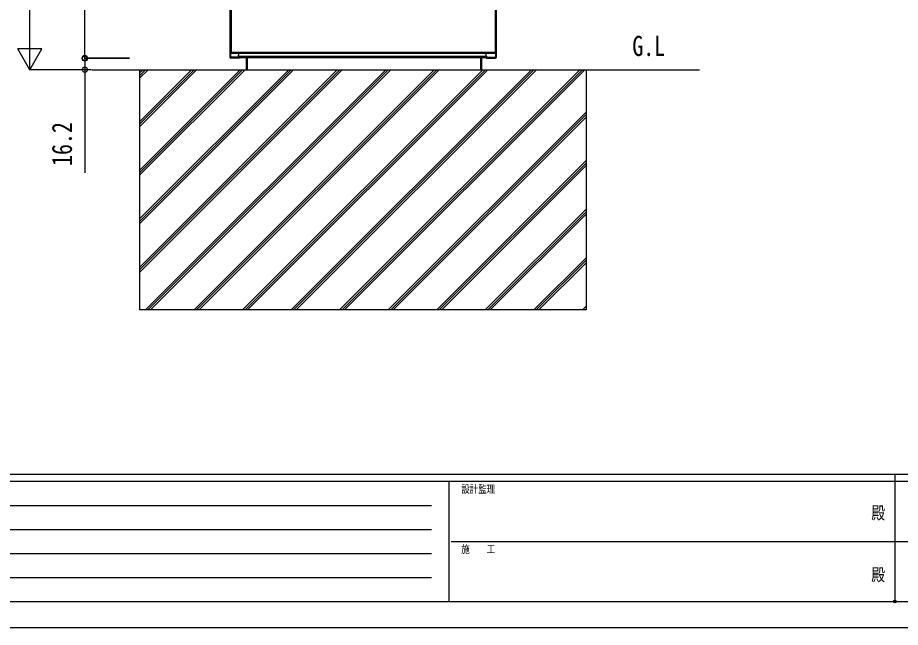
# Model space of a CAD drawing. Units: millimetres, scale not verified. Extents: x -2102 to 2102, y -1485 to 1485.
# Drawn here: x -1280 to 5, y -1485 to -597 of the extents above; entities that cross this region are included whole.
import ezdxf
from ezdxf.enums import TextEntityAlignment as Align

# ---------------------------------------------------------------- set-up
doc = ezdxf.new("R2010")
doc.units = ezdxf.units.MM
doc.header["$LTSCALE"] = 8
doc.header["$PDMODE"] = 32
doc.header["$PDSIZE"] = 4
for name, color, linetype in [('0-1_USER1', 3, 'Continuous'), ('0-3_YKK_13', 4, 'Continuous'), ('0-4_YKK_A1', 4, 'Continuous'), ('0-5_YKK_D', 6, 'Continuous'), ('0-6_YKK_ZWAK', 7, 'Continuous')]:
    doc.layers.add(name, color=color, linetype=linetype)
doc.styles.add('ＭＳ ゴシック', font='')
doc.styles.get('ＭＳ ゴシック').set_extended_font_data('MS Gothic')

msp = doc.modelspace()

# ---------------------------------------------------------------- linework, layer by layer
at = {"layer": '0-3_YKK_13'}
for p, q in [((-947.741, -654.7), (-947.741, -672.5)), ((-946.241, -654.7), (-946.241, -672.5)), ((-946.241, -654.7), (-946.241, -672.5)), ((-606.241, -654.7), (-606.241, -672.5)), ((-606.241, -654.7), (-606.241, -672.5)), ((-604.741, -654.7), (-604.741, -672.5))]:
    msp.add_line(p, q, dxfattribs=at)
at = {"layer": '0-4_YKK_A1'}
for p, q in [((-971.241, -70.5), (-971.241, -654.2)), ((-970.041, -66.704), (-970.041, -647.396)), ((-969.041, -647.55), (-969.041, -66.55)), ((-584.641, -66.55), (-584.641, -647.55)), ((-583.641, -647.396), (-583.641, -66.704)), ((-582.841, -654.2), (-582.841, -570.485)), ((-961.541, -654.2), (-971.241, -654.2)), ((-969.941, -654.2), (-969.941, -647.396)), ((-969.941, -654.7), (-584.141, -654.7)), ((-956.241, -655.5), (-969.941, -655.5)), ((-969.299, -647.524), (-969.041, -647.55)), ((-969.141, -654.7), (-969.141, -654.2)), ((-584.641, -647.55), (-969.041, -647.55)), ((-969.041, -647.55), (-969.015, -647.809)), ((-969.015, -647.809), (-968.989, -648.05)), ((-968.887, -648.55), (-584.794, -648.55)), ((-968.496, -654.675), (-968.433, -654.7)), ((-597.366, -653.4), (-959.515, -653.4)), ((-959.241, -654.7), (-959.241, -655.5)), ((-958.541, -648.55), (-958.541, -651.2)), ((-956.241, -655.5), (-956.241, -654.7)), ((-877.76, -655), (-876.321, -655)), ((-677.76, -654.999), (-676.321, -654.999)), ((-598.341, -648.55), (-598.341, -651.2)), ((-597.841, -654.7), (-597.841, -655.5)), ((-597.841, -655.5), (-584.141, -655.5)), ((-595.341, -654.2), (-582.841, -654.2)), ((-594.841, -655.5), (-594.841, -654.7)), ((-584.941, -654.2), (-584.941, -654.7)), ((-584.666, -647.809), (-584.641, -647.55)), ((-584.141, -647.55), (-584.141, -654.2)), ((-1172.235, -672.5), (-287.194, -672.5)), ((-1102.49, -677.253), (-1097.737, -672.5)), ((-1102.49, -747.963), (-1027.027, -672.5)), ((-1102.49, -818.674), (-956.316, -672.5)), ((-1102.49, -889.385), (-885.605, -672.5)), ((-1102.49, -960.095), (-814.895, -672.5)), ((-1102.49, -680.878), (-1094.112, -672.5)), ((-1102.49, -751.588), (-1023.402, -672.5)), ((-1102.49, -822.299), (-952.691, -672.5)), ((-1102.49, -893.01), (-881.98, -672.5)), ((-1102.49, -963.72), (-811.27, -672.5)), ((-1102.49, -684.503), (-1090.487, -672.5)), ((-1102.49, -755.213), (-1019.777, -672.5)), ((-1102.49, -825.924), (-949.066, -672.5)), ((-1102.49, -896.635), (-878.355, -672.5)), ((-1102.49, -967.345), (-807.645, -672.5)), ((-1094.184, -1022.5), (-744.184, -672.5)), ((-1090.559, -1022.5), (-740.559, -672.5)), ((-1086.934, -1022.5), (-736.934, -672.5)), ((-1023.473, -1022.5), (-673.473, -672.5)), ((-1019.848, -1022.5), (-669.848, -672.5)), ((-1016.223, -1022.5), (-666.223, -672.5)), ((-952.763, -1022.5), (-602.763, -672.5)), ((-949.138, -1022.5), (-599.138, -672.5)), ((-946.241, -672.5), (-947.741, -672.5)), ((-946.241, -672.5), (-606.241, -672.5)), ((-945.513, -1022.5), (-595.513, -672.5)), ((-882.052, -1022.5), (-532.052, -672.5)), ((-878.427, -1022.5), (-528.427, -672.5)), ((-874.802, -1022.5), (-524.802, -672.5)), ((-811.341, -1022.5), (-461.341, -672.5)), ((-807.716, -1022.5), (-457.716, -672.5)), ((-804.091, -1022.5), (-454.091, -672.5)), ((-606.241, -672.5), (-604.741, -672.5)), ((-740.631, -1022.5), (-452.49, -734.36)), ((-737.006, -1022.5), (-452.49, -737.985)), ((-733.381, -1022.5), (-452.49, -741.61)), ((-669.92, -1022.5), (-452.49, -805.07)), ((-666.295, -1022.5), (-452.49, -808.695)), ((-662.67, -1022.5), (-452.49, -812.32)), ((-599.209, -1022.5), (-452.49, -875.781)), ((-595.584, -1022.5), (-452.49, -879.406)), ((-591.959, -1022.5), (-452.49, -883.031)), ((-528.499, -1022.5), (-452.49, -946.492)), ((-524.874, -1022.5), (-452.49, -950.117)), ((-521.249, -1022.5), (-452.49, -953.742)), ((-457.788, -1022.5), (-452.49, -1017.202)), ((-454.163, -1022.5), (-452.49, -1020.827))]:
    msp.add_line(p, q, dxfattribs=at)
for points in [[(-970.041, -647.396), (-970.006, -647.422), (-969.906, -647.448), (-969.747, -647.473), (-969.54, -647.499), (-969.299, -647.524)], [(-968.989, -648.05), (-968.964, -648.257), (-968.938, -648.416)], [(-968.938, -648.416), (-968.913, -648.516), (-968.887, -648.55)], [(-968.721, -654.2), (-968.683, -654.319), (-968.621, -654.481)], [(-968.621, -654.481), (-968.558, -654.601), (-968.496, -654.675)], [(-585.648, -654.7), (-585.585, -654.675), (-585.523, -654.601), (-585.46, -654.481), (-585.398, -654.319), (-585.36, -654.2)], [(-584.794, -648.55), (-584.769, -648.516), (-584.743, -648.416), (-584.717, -648.257), (-584.692, -648.05), (-584.666, -647.809)], [(-584.641, -647.55), (-584.381, -647.524), (-584.14, -647.499)], [(-584.14, -647.499), (-583.933, -647.473), (-583.774, -647.448)], [(-583.774, -647.448), (-583.675, -647.422), (-583.641, -647.396)]]:
    msp.add_lwpolyline(points, dxfattribs=at)
msp.add_lwpolyline([(-1102.49, -672.5), (-452.49, -672.5), (-452.49, -1022.5), (-1102.49, -1022.5)], close=True, dxfattribs=at)
for centre, radius, start, end in [((-969.941, -654.2), 1.3, 180, 270), ((-969.941, -654.2), 0.5, 180, 270), ((-969.141, -653.4), 1.3, 218.19059, 270), ((-961.541, -651.2), 3, 270, 0), ((-877.041, -649.477), 5.569, 249.68244, 262.5783), ((-877.041, -649.477), 5.569, 277.4217, 290.30479), ((-677.041, -649.477), 5.569, 249.68244, 262.5783), ((-677.041, -649.477), 5.569, 277.4217, 290.30479), ((-595.341, -651.2), 3, 180, 270), ((-584.941, -653.4), 1.3, 281.25022, 321.80941), ((-584.141, -654.2), 1.3, 270, 0), ((-584.141, -654.2), 0.5, 270, 0)]:
    msp.add_arc(centre, radius, start, end, dxfattribs=at)
at = {"layer": '0-5_YKK_D'}
for p, q in [((-1182.49, -655.5), (-1182.49, -65.5)), ((-1262.49, -637.5), (-1262.49, -100.5)), ((-1262.49, -672.5), (-1262.49, -611.878)), ((-1262.49, -672.5), (-1279.99, -642.189)), ((-1244.99, -642.189), (-1279.99, -642.189)), ((-1262.49, -672.5), (-1244.99, -642.189)), ((-1182.49, -656.3), (-1182.49, -641.3)), ((-1117.49, -655.5), (-1183.49, -655.5)), ((-1117.49, -656.3), (-1183.49, -656.3)), ((-1182.49, -656.3), (-1182.49, -672.5)), ((-1173.235, -672.5), (-1263.49, -672.5)), ((-1173.235, -672.5), (-1183.49, -672.5)), ((-1182.49, -672.5), (-1182.49, -822.767))]:
    msp.add_line(p, q, dxfattribs=at)
for centre in [(-1182.49, -655.5), (-1182.49, -656.3), (-1182.49, -672.5)]:
    msp.add_circle(centre, 3.75, dxfattribs=at)
at = {"layer": '0-6_YKK_ZWAK'}
for p, q in [((1947.51, -1262.5), (-1952.49, -1262.5)), ((-652.49, -1272.5), (-1952.49, -1272.5)), ((-652.49, -1272.5), (-652.49, -1447.5)), ((-2.49, -1272.5), (-652.49, -1272.5)), ((-2.49, -1262.5), (-2.49, -1447.5)), ((647.51, -1272.5), (-2.49, -1272.5)), ((-1931.24, -1307.5), (-677.49, -1307.5)), ((-1931.24, -1342.5), (-677.49, -1342.5)), ((-648.74, -1360), (-2.49, -1360)), ((-2.49, -1360), (647.51, -1360)), ((-1931.24, -1377.5), (-677.49, -1377.5)), ((-1931.24, -1412.5), (-677.49, -1412.5)), ((-1952.49, -1447.5), (-652.49, -1447.5)), ((-652.49, -1447.5), (-2.49, -1447.5)), ((-2.49, -1447.5), (647.51, -1447.5))]:
    msp.add_line(p, q, dxfattribs=at)
msp.add_lwpolyline([(-2102.5, -1485), (2102.5, -1485), (2102.5, 1485), (-2102.5, 1485)], close=True, dxfattribs=at)
msp.add_point((-2.49, -1447.5), dxfattribs=at)

# ---------------------------------------------------------------- texts
at = {"layer": '0-1_USER1', "style": 'ＭＳ ゴシック', "width": 0.8}
msp.add_text('G.L', height=29.33, dxfattribs=at).set_placement((-385.052, -661.317), align=Align.BOTTOM_LEFT)
at = {"layer": '0-5_YKK_D', "style": 'ＭＳ ゴシック', "width": 0.8}
msp.add_text('16.2', height=29.33, rotation=90, dxfattribs=at).set_placement((-1192.49, -812.767), align=Align.BOTTOM_LEFT)
at = {"layer": '0-6_YKK_ZWAK', "style": 'ＭＳ ゴシック', "width": 0.8}
for s, height, p in [('設計監理', 11, (-634.157, -1292.5)), ('殿', 18.33, (-36.833, -1332.917)), ('施\u3000\u3000工', 11, (-634.157, -1380)), ('殿', 18.33, (-36.833, -1422.917))]:
    msp.add_text(s, height=height, dxfattribs=at).set_placement(p, align=Align.BOTTOM_LEFT)

doc.saveas('drawing.dxf')
